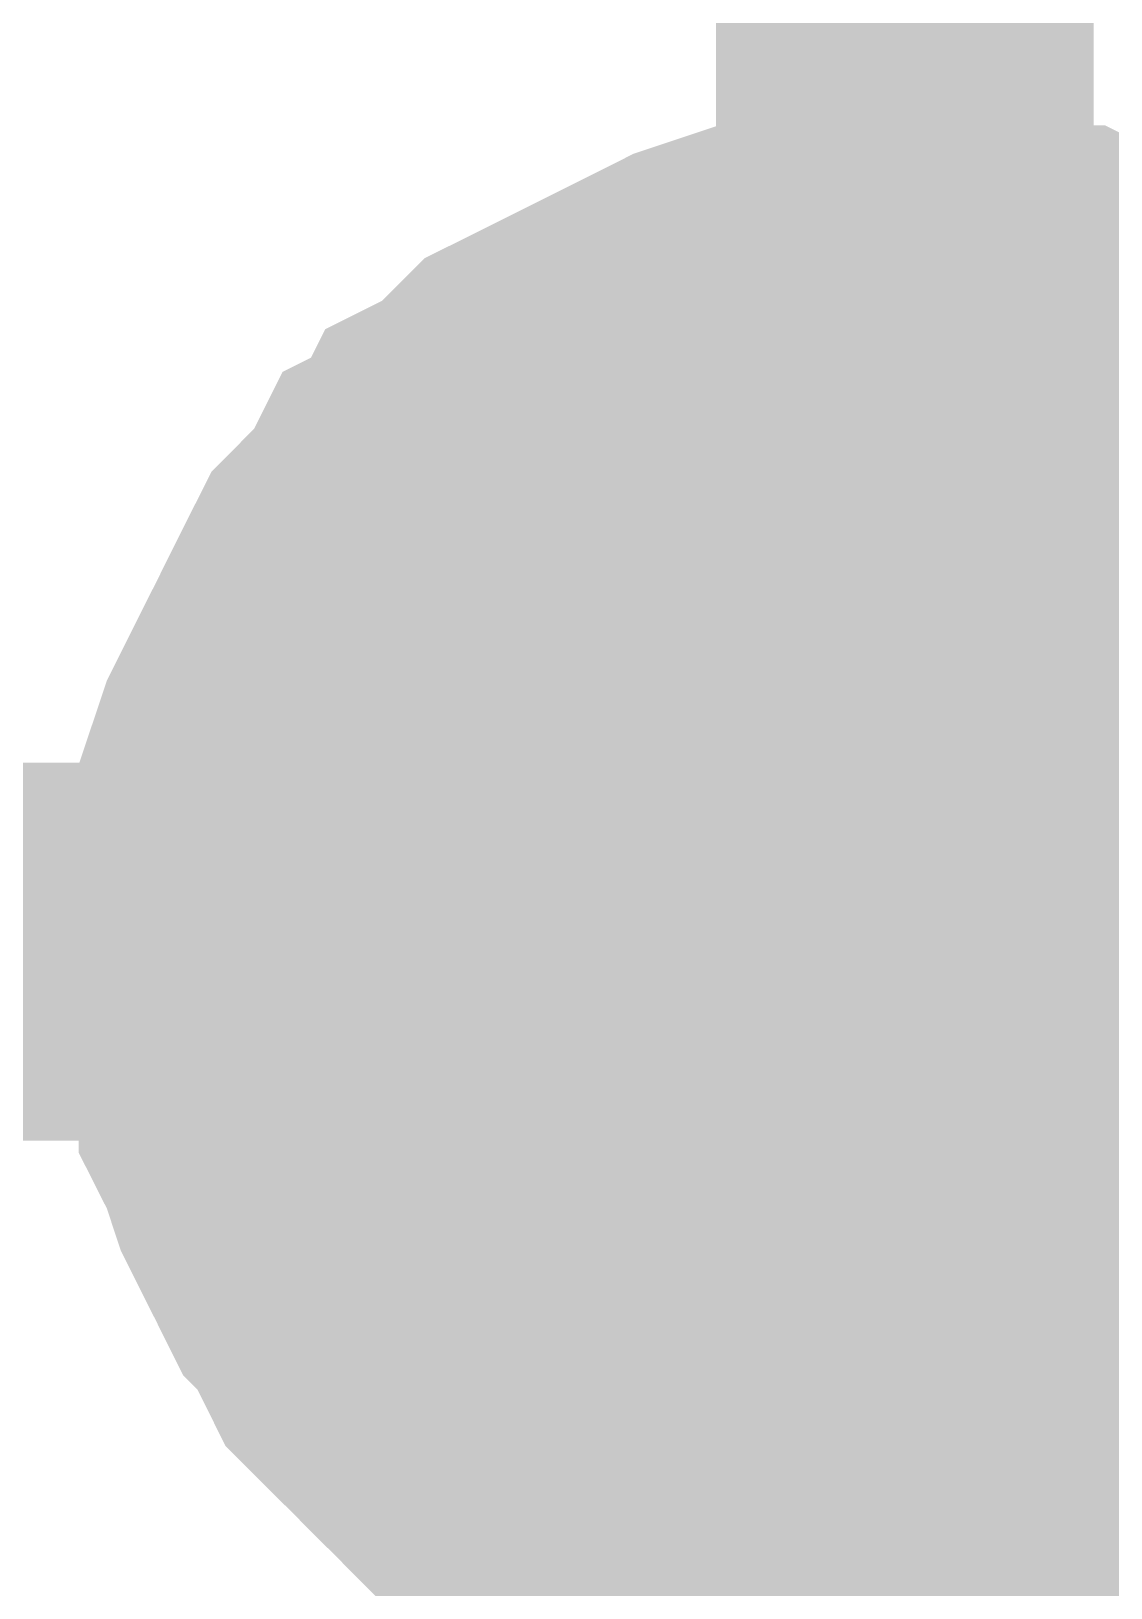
# Model space of a CAD drawing. Header units: inches. Extents: x 0 to 432, y 0 to 280.
# Drawn here: x 95.835 to 96.692, y 182.363 to 183.598 of the extents above; entities that cross this region are included whole.
import ezdxf

# ---------------------------------------------------------------- set-up
doc = ezdxf.new("R2010")
doc.units = ezdxf.units.IN
doc.layers.add('Sheet', color=255, linetype='Continuous')

msp = doc.modelspace()

# ---------------------------------------------------------------- linework, layer by layer
at = {"layer": 'Sheet'}
for points in [[(96.5283, 185.4057, 0.2997, 0.2997, 0), (96.5283, 182.8677, 0.2997, 0.2997, 0), (96.5283, 180.3298, 0.2997, 0.2997, 0)], [(96.0117, 182.8677, 0.2997, 0.2997, 0), (96.0117, 182.8902, 0.2997, 0.2997, 0), (96.0117, 182.9239, 0.2997, 0.2997, 0), (96.0229, 182.9464, 0.2997, 0.2997, 0), (96.0229, 182.9688, 0.2997, 0.2997, 0), (96.0229, 182.9913, 0.2997, 0.2997, 0), (96.0342, 183.025, 0.2997, 0.2997, 0), (96.0454, 183.0474, 0.2997, 0.2997, 0), (96.0566, 183.0699, 0.2997, 0.2997, 0), (96.0679, 183.0923, 0.2997, 0.2997, 0), (96.0791, 183.1148, 0.2997, 0.2997, 0), (96.0903, 183.1373, 0.2997, 0.2997, 0), (96.1016, 183.1597, 0.2997, 0.2997, 0), (96.1128, 183.171, 0.2997, 0.2997, 0), (96.1352, 183.1934, 0.2997, 0.2997, 0), (96.1465, 183.2159, 0.2997, 0.2997, 0), (96.1689, 183.2271, 0.2997, 0.2997, 0), (96.1802, 183.2496, 0.2997, 0.2997, 0), (96.2026, 183.2608, 0.2997, 0.2997, 0), (96.2251, 183.2833, 0.2997, 0.2997, 0), (96.2363, 183.2945, 0.2997, 0.2997, 0), (96.2588, 183.3057, 0.2997, 0.2997, 0), (96.2812, 183.3169, 0.2997, 0.2997, 0), (96.3037, 183.3282, 0.2997, 0.2997, 0), (96.3262, 183.3394, 0.2997, 0.2997, 0), (96.3486, 183.3506, 0.2997, 0.2997, 0), (96.3711, 183.3619, 0.2997, 0.2997, 0), (96.4048, 183.3731, 0.2997, 0.2997, 0), (96.4272, 183.3731, 0.2997, 0.2997, 0), (96.4497, 183.3731, 0.2997, 0.2997, 0), (96.4722, 183.3843, 0.2997, 0.2997, 0), (96.5059, 183.3843, 0.2997, 0.2997, 0), (96.5283, 183.3843, 0.2997, 0.2997, 0)], [(96.0117, 182.8677, 0.2997, 0.2997, 0), (96.0117, 182.8902, 0.2997, 0.2997, 0), (96.0117, 182.9239, 0.2997, 0.2997, 0), (96.0229, 182.9464, 0.2997, 0.2997, 0), (96.0229, 182.9688, 0.2997, 0.2997, 0), (96.0229, 182.9913, 0.2997, 0.2997, 0), (96.0342, 183.025, 0.2997, 0.2997, 0), (96.0454, 183.0474, 0.2997, 0.2997, 0), (96.0566, 183.0699, 0.2997, 0.2997, 0), (96.0679, 183.0923, 0.2997, 0.2997, 0), (96.0791, 183.1148, 0.2997, 0.2997, 0), (96.0903, 183.1373, 0.2997, 0.2997, 0), (96.1016, 183.1597, 0.2997, 0.2997, 0), (96.1128, 183.171, 0.2997, 0.2997, 0), (96.1352, 183.1934, 0.2997, 0.2997, 0), (96.1465, 183.2159, 0.2997, 0.2997, 0), (96.1689, 183.2271, 0.2997, 0.2997, 0), (96.1802, 183.2496, 0.2997, 0.2997, 0), (96.2026, 183.2608, 0.2997, 0.2997, 0), (96.2251, 183.2833, 0.2997, 0.2997, 0), (96.2363, 183.2945, 0.2997, 0.2997, 0), (96.2588, 183.3057, 0.2997, 0.2997, 0), (96.2812, 183.3169, 0.2997, 0.2997, 0), (96.3037, 183.3282, 0.2997, 0.2997, 0), (96.3262, 183.3394, 0.2997, 0.2997, 0), (96.3486, 183.3506, 0.2997, 0.2997, 0), (96.3711, 183.3619, 0.2997, 0.2997, 0), (96.4048, 183.3731, 0.2997, 0.2997, 0), (96.4272, 183.3731, 0.2997, 0.2997, 0), (96.4497, 183.3731, 0.2997, 0.2997, 0), (96.4722, 183.3843, 0.2997, 0.2997, 0), (96.5059, 183.3843, 0.2997, 0.2997, 0), (96.5283, 183.3843, 0.2997, 0.2997, 0)], [(96.0117, 182.8677, 0.2997, 0.2997, 0), (96.0117, 182.8902, 0.2997, 0.2997, 0), (96.0117, 182.9239, 0.2997, 0.2997, 0), (96.0229, 182.9464, 0.2997, 0.2997, 0), (96.0229, 182.9688, 0.2997, 0.2997, 0), (96.0229, 182.9913, 0.2997, 0.2997, 0), (96.0342, 183.025, 0.2997, 0.2997, 0), (96.0454, 183.0474, 0.2997, 0.2997, 0), (96.0566, 183.0699, 0.2997, 0.2997, 0), (96.0679, 183.0923, 0.2997, 0.2997, 0), (96.0791, 183.1148, 0.2997, 0.2997, 0), (96.0903, 183.1373, 0.2997, 0.2997, 0), (96.1016, 183.1597, 0.2997, 0.2997, 0), (96.1128, 183.171, 0.2997, 0.2997, 0), (96.1352, 183.1934, 0.2997, 0.2997, 0), (96.1465, 183.2159, 0.2997, 0.2997, 0), (96.1689, 183.2271, 0.2997, 0.2997, 0), (96.1802, 183.2496, 0.2997, 0.2997, 0), (96.2026, 183.2608, 0.2997, 0.2997, 0), (96.2251, 183.2833, 0.2997, 0.2997, 0), (96.2363, 183.2945, 0.2997, 0.2997, 0), (96.2588, 183.3057, 0.2997, 0.2997, 0), (96.2812, 183.3169, 0.2997, 0.2997, 0), (96.3037, 183.3282, 0.2997, 0.2997, 0), (96.3262, 183.3394, 0.2997, 0.2997, 0), (96.3486, 183.3506, 0.2997, 0.2997, 0), (96.3711, 183.3619, 0.2997, 0.2997, 0), (96.4048, 183.3731, 0.2997, 0.2997, 0), (96.4272, 183.3731, 0.2997, 0.2997, 0), (96.4497, 183.3731, 0.2997, 0.2997, 0), (96.4722, 183.3843, 0.2997, 0.2997, 0), (96.5059, 183.3843, 0.2997, 0.2997, 0), (96.5283, 183.3843, 0.2997, 0.2997, 0)], [(96.0117, 182.8677, 0.2997, 0.2997, 0), (96.0117, 182.8902, 0.2997, 0.2997, 0), (96.0117, 182.9239, 0.2997, 0.2997, 0), (96.0229, 182.9464, 0.2997, 0.2997, 0), (96.0229, 182.9688, 0.2997, 0.2997, 0), (96.0229, 182.9913, 0.2997, 0.2997, 0), (96.0342, 183.025, 0.2997, 0.2997, 0), (96.0454, 183.0474, 0.2997, 0.2997, 0), (96.0566, 183.0699, 0.2997, 0.2997, 0), (96.0679, 183.0923, 0.2997, 0.2997, 0), (96.0791, 183.1148, 0.2997, 0.2997, 0), (96.0903, 183.1373, 0.2997, 0.2997, 0), (96.1016, 183.1597, 0.2997, 0.2997, 0), (96.1128, 183.171, 0.2997, 0.2997, 0), (96.1352, 183.1934, 0.2997, 0.2997, 0), (96.1465, 183.2159, 0.2997, 0.2997, 0), (96.1689, 183.2271, 0.2997, 0.2997, 0), (96.1802, 183.2496, 0.2997, 0.2997, 0), (96.2026, 183.2608, 0.2997, 0.2997, 0), (96.2251, 183.2833, 0.2997, 0.2997, 0), (96.2363, 183.2945, 0.2997, 0.2997, 0), (96.2588, 183.3057, 0.2997, 0.2997, 0), (96.2812, 183.3169, 0.2997, 0.2997, 0), (96.3037, 183.3282, 0.2997, 0.2997, 0), (96.3262, 183.3394, 0.2997, 0.2997, 0), (96.3486, 183.3506, 0.2997, 0.2997, 0), (96.3711, 183.3619, 0.2997, 0.2997, 0), (96.4048, 183.3731, 0.2997, 0.2997, 0), (96.4272, 183.3731, 0.2997, 0.2997, 0), (96.4497, 183.3731, 0.2997, 0.2997, 0), (96.4722, 183.3843, 0.2997, 0.2997, 0), (96.5059, 183.3843, 0.2997, 0.2997, 0), (96.5283, 183.3843, 0.2997, 0.2997, 0)], [(96.0117, 182.8677, 0.2997, 0.2997, 0), (96.0117, 182.8902, 0.2997, 0.2997, 0), (96.0117, 182.9239, 0.2997, 0.2997, 0), (96.0229, 182.9464, 0.2997, 0.2997, 0), (96.0229, 182.9688, 0.2997, 0.2997, 0), (96.0229, 182.9913, 0.2997, 0.2997, 0), (96.0342, 183.025, 0.2997, 0.2997, 0), (96.0454, 183.0474, 0.2997, 0.2997, 0), (96.0566, 183.0699, 0.2997, 0.2997, 0), (96.0679, 183.0923, 0.2997, 0.2997, 0), (96.0791, 183.1148, 0.2997, 0.2997, 0), (96.0903, 183.1373, 0.2997, 0.2997, 0), (96.1016, 183.1597, 0.2997, 0.2997, 0), (96.1128, 183.171, 0.2997, 0.2997, 0), (96.1352, 183.1934, 0.2997, 0.2997, 0), (96.1465, 183.2159, 0.2997, 0.2997, 0), (96.1689, 183.2271, 0.2997, 0.2997, 0), (96.1802, 183.2496, 0.2997, 0.2997, 0), (96.2026, 183.2608, 0.2997, 0.2997, 0), (96.2251, 183.2833, 0.2997, 0.2997, 0), (96.2363, 183.2945, 0.2997, 0.2997, 0), (96.2588, 183.3057, 0.2997, 0.2997, 0), (96.2812, 183.3169, 0.2997, 0.2997, 0), (96.3037, 183.3282, 0.2997, 0.2997, 0), (96.3262, 183.3394, 0.2997, 0.2997, 0), (96.3486, 183.3506, 0.2997, 0.2997, 0), (96.3711, 183.3619, 0.2997, 0.2997, 0), (96.4048, 183.3731, 0.2997, 0.2997, 0), (96.4272, 183.3731, 0.2997, 0.2997, 0), (96.4497, 183.3731, 0.2997, 0.2997, 0), (96.4722, 183.3843, 0.2997, 0.2997, 0), (96.5059, 183.3843, 0.2997, 0.2997, 0), (96.5283, 183.3843, 0.2997, 0.2997, 0)], [(96.5283, 183.3843, 0.2997, 0.2997, 0), (96.5283, 183.3843, 0.2997, 0.2997, 0)], [(96.5283, 183.3843, 0.2997, 0.2997, 0), (96.5508, 183.3843, 0.2997, 0.2997, 0), (96.5845, 183.3843, 0.2997, 0.2997, 0), (96.6069, 183.3731, 0.2997, 0.2997, 0), (96.6294, 183.3731, 0.2997, 0.2997, 0), (96.6519, 183.3731, 0.2997, 0.2997, 0), (96.6743, 183.3619, 0.2997, 0.2997, 0), (96.708, 183.3506, 0.2997, 0.2997, 0), (96.7305, 183.3394, 0.2997, 0.2997, 0), (96.7529, 183.3282, 0.2997, 0.2997, 0), (96.7754, 183.3169, 0.2997, 0.2997, 0), (96.7866, 183.3057, 0.2997, 0.2997, 0), (96.8091, 183.2945, 0.2997, 0.2997, 0), (96.8316, 183.2833, 0.2997, 0.2997, 0), (96.854, 183.2608, 0.2997, 0.2997, 0)], [(96.5283, 183.3843, 0.2997, 0.2997, 0), (96.5283, 183.3843, 0.2997, 0.2997, 0)], [(96.5283, 183.3843, 0.2997, 0.2997, 0), (96.5508, 183.3843, 0.2997, 0.2997, 0), (96.5845, 183.3843, 0.2997, 0.2997, 0), (96.6069, 183.3731, 0.2997, 0.2997, 0), (96.6294, 183.3731, 0.2997, 0.2997, 0), (96.6519, 183.3731, 0.2997, 0.2997, 0), (96.6743, 183.3619, 0.2997, 0.2997, 0), (96.708, 183.3506, 0.2997, 0.2997, 0), (96.7305, 183.3394, 0.2997, 0.2997, 0), (96.7529, 183.3282, 0.2997, 0.2997, 0), (96.7754, 183.3169, 0.2997, 0.2997, 0), (96.7866, 183.3057, 0.2997, 0.2997, 0), (96.8091, 183.2945, 0.2997, 0.2997, 0), (96.8316, 183.2833, 0.2997, 0.2997, 0), (96.854, 183.2608, 0.2997, 0.2997, 0)], [(96.5283, 183.3843, 0.2997, 0.2997, 0), (96.5283, 183.3843, 0.2997, 0.2997, 0)], [(96.5283, 183.3843, 0.2997, 0.2997, 0), (96.5508, 183.3843, 0.2997, 0.2997, 0), (96.5845, 183.3843, 0.2997, 0.2997, 0), (96.6069, 183.3731, 0.2997, 0.2997, 0), (96.6294, 183.3731, 0.2997, 0.2997, 0), (96.6519, 183.3731, 0.2997, 0.2997, 0), (96.6743, 183.3619, 0.2997, 0.2997, 0), (96.708, 183.3506, 0.2997, 0.2997, 0), (96.7305, 183.3394, 0.2997, 0.2997, 0), (96.7529, 183.3282, 0.2997, 0.2997, 0), (96.7754, 183.3169, 0.2997, 0.2997, 0), (96.7866, 183.3057, 0.2997, 0.2997, 0), (96.8091, 183.2945, 0.2997, 0.2997, 0), (96.8316, 183.2833, 0.2997, 0.2997, 0), (96.854, 183.2608, 0.2997, 0.2997, 0)], [(96.5283, 183.3843, 0.2997, 0.2997, 0), (96.5283, 183.3843, 0.2997, 0.2997, 0)], [(96.5283, 183.3843, 0.2997, 0.2997, 0), (96.5508, 183.3843, 0.2997, 0.2997, 0), (96.5845, 183.3843, 0.2997, 0.2997, 0), (96.6069, 183.3731, 0.2997, 0.2997, 0), (96.6294, 183.3731, 0.2997, 0.2997, 0), (96.6519, 183.3731, 0.2997, 0.2997, 0), (96.6743, 183.3619, 0.2997, 0.2997, 0), (96.708, 183.3506, 0.2997, 0.2997, 0), (96.7305, 183.3394, 0.2997, 0.2997, 0), (96.7529, 183.3282, 0.2997, 0.2997, 0), (96.7754, 183.3169, 0.2997, 0.2997, 0), (96.7866, 183.3057, 0.2997, 0.2997, 0), (96.8091, 183.2945, 0.2997, 0.2997, 0), (96.8316, 183.2833, 0.2997, 0.2997, 0), (96.854, 183.2608, 0.2997, 0.2997, 0)], [(96.5283, 183.3843, 0.2997, 0.2997, 0), (96.5283, 183.3843, 0.2997, 0.2997, 0)], [(96.5283, 183.3843, 0.2997, 0.2997, 0), (96.5508, 183.3843, 0.2997, 0.2997, 0), (96.5845, 183.3843, 0.2997, 0.2997, 0), (96.6069, 183.3731, 0.2997, 0.2997, 0), (96.6294, 183.3731, 0.2997, 0.2997, 0), (96.6519, 183.3731, 0.2997, 0.2997, 0), (96.6743, 183.3619, 0.2997, 0.2997, 0), (96.708, 183.3506, 0.2997, 0.2997, 0), (96.7305, 183.3394, 0.2997, 0.2997, 0), (96.7529, 183.3282, 0.2997, 0.2997, 0), (96.7754, 183.3169, 0.2997, 0.2997, 0), (96.7866, 183.3057, 0.2997, 0.2997, 0), (96.8091, 183.2945, 0.2997, 0.2997, 0), (96.8316, 183.2833, 0.2997, 0.2997, 0), (96.854, 183.2608, 0.2997, 0.2997, 0)], [(96.0117, 182.8677, 0.0991, 0.0991, 0), (96.0117, 182.8902, 0.0991, 0.0991, 0), (96.0117, 182.9239, 0.0991, 0.0991, 0), (96.0229, 182.9464, 0.0991, 0.0991, 0), (96.0229, 182.9688, 0.0991, 0.0991, 0), (96.0229, 182.9913, 0.0991, 0.0991, 0), (96.0342, 183.025, 0.0991, 0.0991, 0), (96.0454, 183.0474, 0.0991, 0.0991, 0), (96.0566, 183.0699, 0.0991, 0.0991, 0), (96.0679, 183.0923, 0.0991, 0.0991, 0), (96.0791, 183.1148, 0.0991, 0.0991, 0), (96.0903, 183.1373, 0.0991, 0.0991, 0), (96.1016, 183.1597, 0.0991, 0.0991, 0), (96.1128, 183.171, 0.0991, 0.0991, 0), (96.1352, 183.1934, 0.0991, 0.0991, 0), (96.1465, 183.2159, 0.0991, 0.0991, 0), (96.1689, 183.2271, 0.0991, 0.0991, 0), (96.1802, 183.2496, 0.0991, 0.0991, 0), (96.2026, 183.2608, 0.0991, 0.0991, 0), (96.2251, 183.2833, 0.0991, 0.0991, 0), (96.2363, 183.2945, 0.0991, 0.0991, 0), (96.2588, 183.3057, 0.0991, 0.0991, 0), (96.2812, 183.3169, 0.0991, 0.0991, 0), (96.3037, 183.3282, 0.0991, 0.0991, 0), (96.3262, 183.3394, 0.0991, 0.0991, 0), (96.3486, 183.3506, 0.0991, 0.0991, 0), (96.3711, 183.3619, 0.0991, 0.0991, 0), (96.4048, 183.3731, 0.0991, 0.0991, 0), (96.4272, 183.3731, 0.0991, 0.0991, 0), (96.4497, 183.3731, 0.0991, 0.0991, 0), (96.4722, 183.3843, 0.0991, 0.0991, 0), (96.5059, 183.3843, 0.0991, 0.0991, 0), (96.5283, 183.3843, 0.0991, 0.0991, 0)], [(96.0117, 182.8677, 0.0991, 0.0991, 0), (96.0117, 182.8902, 0.0991, 0.0991, 0), (96.0117, 182.9239, 0.0991, 0.0991, 0), (96.0229, 182.9464, 0.0991, 0.0991, 0), (96.0229, 182.9688, 0.0991, 0.0991, 0), (96.0229, 182.9913, 0.0991, 0.0991, 0), (96.0342, 183.025, 0.0991, 0.0991, 0), (96.0454, 183.0474, 0.0991, 0.0991, 0), (96.0566, 183.0699, 0.0991, 0.0991, 0), (96.0679, 183.0923, 0.0991, 0.0991, 0), (96.0791, 183.1148, 0.0991, 0.0991, 0), (96.0903, 183.1373, 0.0991, 0.0991, 0), (96.1016, 183.1597, 0.0991, 0.0991, 0), (96.1128, 183.171, 0.0991, 0.0991, 0), (96.1352, 183.1934, 0.0991, 0.0991, 0), (96.1465, 183.2159, 0.0991, 0.0991, 0), (96.1689, 183.2271, 0.0991, 0.0991, 0), (96.1802, 183.2496, 0.0991, 0.0991, 0), (96.2026, 183.2608, 0.0991, 0.0991, 0), (96.2251, 183.2833, 0.0991, 0.0991, 0), (96.2363, 183.2945, 0.0991, 0.0991, 0), (96.2588, 183.3057, 0.0991, 0.0991, 0), (96.2812, 183.3169, 0.0991, 0.0991, 0), (96.3037, 183.3282, 0.0991, 0.0991, 0), (96.3262, 183.3394, 0.0991, 0.0991, 0), (96.3486, 183.3506, 0.0991, 0.0991, 0), (96.3711, 183.3619, 0.0991, 0.0991, 0), (96.4048, 183.3731, 0.0991, 0.0991, 0), (96.4272, 183.3731, 0.0991, 0.0991, 0), (96.4497, 183.3731, 0.0991, 0.0991, 0), (96.4722, 183.3843, 0.0991, 0.0991, 0), (96.5059, 183.3843, 0.0991, 0.0991, 0), (96.5283, 183.3843, 0.0991, 0.0991, 0)], [(96.0117, 182.8677, 0.0991, 0.0991, 0), (96.0117, 182.8902, 0.0991, 0.0991, 0), (96.0117, 182.9239, 0.0991, 0.0991, 0), (96.0229, 182.9464, 0.0991, 0.0991, 0), (96.0229, 182.9688, 0.0991, 0.0991, 0), (96.0229, 182.9913, 0.0991, 0.0991, 0), (96.0342, 183.025, 0.0991, 0.0991, 0), (96.0454, 183.0474, 0.0991, 0.0991, 0), (96.0566, 183.0699, 0.0991, 0.0991, 0), (96.0679, 183.0923, 0.0991, 0.0991, 0), (96.0791, 183.1148, 0.0991, 0.0991, 0), (96.0903, 183.1373, 0.0991, 0.0991, 0), (96.1016, 183.1597, 0.0991, 0.0991, 0), (96.1128, 183.171, 0.0991, 0.0991, 0), (96.1352, 183.1934, 0.0991, 0.0991, 0), (96.1465, 183.2159, 0.0991, 0.0991, 0), (96.1689, 183.2271, 0.0991, 0.0991, 0), (96.1802, 183.2496, 0.0991, 0.0991, 0), (96.2026, 183.2608, 0.0991, 0.0991, 0), (96.2251, 183.2833, 0.0991, 0.0991, 0), (96.2363, 183.2945, 0.0991, 0.0991, 0), (96.2588, 183.3057, 0.0991, 0.0991, 0), (96.2812, 183.3169, 0.0991, 0.0991, 0), (96.3037, 183.3282, 0.0991, 0.0991, 0), (96.3262, 183.3394, 0.0991, 0.0991, 0), (96.3486, 183.3506, 0.0991, 0.0991, 0), (96.3711, 183.3619, 0.0991, 0.0991, 0), (96.4048, 183.3731, 0.0991, 0.0991, 0), (96.4272, 183.3731, 0.0991, 0.0991, 0), (96.4497, 183.3731, 0.0991, 0.0991, 0), (96.4722, 183.3843, 0.0991, 0.0991, 0), (96.5059, 183.3843, 0.0991, 0.0991, 0), (96.5283, 183.3843, 0.0991, 0.0991, 0)], [(96.0117, 182.8677, 0.0991, 0.0991, 0), (96.0117, 182.8902, 0.0991, 0.0991, 0), (96.0117, 182.9239, 0.0991, 0.0991, 0), (96.0229, 182.9464, 0.0991, 0.0991, 0), (96.0229, 182.9688, 0.0991, 0.0991, 0), (96.0229, 182.9913, 0.0991, 0.0991, 0), (96.0342, 183.025, 0.0991, 0.0991, 0), (96.0454, 183.0474, 0.0991, 0.0991, 0), (96.0566, 183.0699, 0.0991, 0.0991, 0), (96.0679, 183.0923, 0.0991, 0.0991, 0), (96.0791, 183.1148, 0.0991, 0.0991, 0), (96.0903, 183.1373, 0.0991, 0.0991, 0), (96.1016, 183.1597, 0.0991, 0.0991, 0), (96.1128, 183.171, 0.0991, 0.0991, 0), (96.1352, 183.1934, 0.0991, 0.0991, 0), (96.1465, 183.2159, 0.0991, 0.0991, 0), (96.1689, 183.2271, 0.0991, 0.0991, 0), (96.1802, 183.2496, 0.0991, 0.0991, 0), (96.2026, 183.2608, 0.0991, 0.0991, 0), (96.2251, 183.2833, 0.0991, 0.0991, 0), (96.2363, 183.2945, 0.0991, 0.0991, 0), (96.2588, 183.3057, 0.0991, 0.0991, 0), (96.2812, 183.3169, 0.0991, 0.0991, 0), (96.3037, 183.3282, 0.0991, 0.0991, 0), (96.3262, 183.3394, 0.0991, 0.0991, 0), (96.3486, 183.3506, 0.0991, 0.0991, 0), (96.3711, 183.3619, 0.0991, 0.0991, 0), (96.4048, 183.3731, 0.0991, 0.0991, 0), (96.4272, 183.3731, 0.0991, 0.0991, 0), (96.4497, 183.3731, 0.0991, 0.0991, 0), (96.4722, 183.3843, 0.0991, 0.0991, 0), (96.5059, 183.3843, 0.0991, 0.0991, 0), (96.5283, 183.3843, 0.0991, 0.0991, 0)], [(96.0117, 182.8677, 0.0991, 0.0991, 0), (96.0117, 182.8902, 0.0991, 0.0991, 0), (96.0117, 182.9239, 0.0991, 0.0991, 0), (96.0229, 182.9464, 0.0991, 0.0991, 0), (96.0229, 182.9688, 0.0991, 0.0991, 0), (96.0229, 182.9913, 0.0991, 0.0991, 0), (96.0342, 183.025, 0.0991, 0.0991, 0), (96.0454, 183.0474, 0.0991, 0.0991, 0), (96.0566, 183.0699, 0.0991, 0.0991, 0), (96.0679, 183.0923, 0.0991, 0.0991, 0), (96.0791, 183.1148, 0.0991, 0.0991, 0), (96.0903, 183.1373, 0.0991, 0.0991, 0), (96.1016, 183.1597, 0.0991, 0.0991, 0), (96.1128, 183.171, 0.0991, 0.0991, 0), (96.1352, 183.1934, 0.0991, 0.0991, 0), (96.1465, 183.2159, 0.0991, 0.0991, 0), (96.1689, 183.2271, 0.0991, 0.0991, 0), (96.1802, 183.2496, 0.0991, 0.0991, 0), (96.2026, 183.2608, 0.0991, 0.0991, 0), (96.2251, 183.2833, 0.0991, 0.0991, 0), (96.2363, 183.2945, 0.0991, 0.0991, 0), (96.2588, 183.3057, 0.0991, 0.0991, 0), (96.2812, 183.3169, 0.0991, 0.0991, 0), (96.3037, 183.3282, 0.0991, 0.0991, 0), (96.3262, 183.3394, 0.0991, 0.0991, 0), (96.3486, 183.3506, 0.0991, 0.0991, 0), (96.3711, 183.3619, 0.0991, 0.0991, 0), (96.4048, 183.3731, 0.0991, 0.0991, 0), (96.4272, 183.3731, 0.0991, 0.0991, 0), (96.4497, 183.3731, 0.0991, 0.0991, 0), (96.4722, 183.3843, 0.0991, 0.0991, 0), (96.5059, 183.3843, 0.0991, 0.0991, 0), (96.5283, 183.3843, 0.0991, 0.0991, 0)], [(96.5283, 183.3843, 0.0991, 0.0991, 0), (96.5283, 183.3843, 0.0991, 0.0991, 0)], [(96.5283, 183.3843, 0.0991, 0.0991, 0), (96.5508, 183.3843, 0.0991, 0.0991, 0), (96.5845, 183.3843, 0.0991, 0.0991, 0), (96.6069, 183.3731, 0.0991, 0.0991, 0), (96.6294, 183.3731, 0.0991, 0.0991, 0), (96.6519, 183.3731, 0.0991, 0.0991, 0), (96.6743, 183.3619, 0.0991, 0.0991, 0), (96.708, 183.3506, 0.0991, 0.0991, 0), (96.7305, 183.3394, 0.0991, 0.0991, 0), (96.7529, 183.3282, 0.0991, 0.0991, 0)], [(96.5283, 183.3843, 0.0991, 0.0991, 0), (96.5283, 183.3843, 0.0991, 0.0991, 0)], [(96.5283, 183.3843, 0.0991, 0.0991, 0), (96.5508, 183.3843, 0.0991, 0.0991, 0), (96.5845, 183.3843, 0.0991, 0.0991, 0), (96.6069, 183.3731, 0.0991, 0.0991, 0), (96.6294, 183.3731, 0.0991, 0.0991, 0), (96.6519, 183.3731, 0.0991, 0.0991, 0), (96.6743, 183.3619, 0.0991, 0.0991, 0), (96.708, 183.3506, 0.0991, 0.0991, 0), (96.7305, 183.3394, 0.0991, 0.0991, 0), (96.7529, 183.3282, 0.0991, 0.0991, 0)], [(96.5283, 183.3843, 0.0991, 0.0991, 0), (96.5283, 183.3843, 0.0991, 0.0991, 0)], [(96.5283, 183.3843, 0.0991, 0.0991, 0), (96.5508, 183.3843, 0.0991, 0.0991, 0), (96.5845, 183.3843, 0.0991, 0.0991, 0), (96.6069, 183.3731, 0.0991, 0.0991, 0), (96.6294, 183.3731, 0.0991, 0.0991, 0), (96.6519, 183.3731, 0.0991, 0.0991, 0), (96.6743, 183.3619, 0.0991, 0.0991, 0), (96.708, 183.3506, 0.0991, 0.0991, 0), (96.7305, 183.3394, 0.0991, 0.0991, 0), (96.7529, 183.3282, 0.0991, 0.0991, 0)], [(96.5283, 183.3843, 0.0991, 0.0991, 0), (96.5283, 183.3843, 0.0991, 0.0991, 0)], [(96.5283, 183.3843, 0.0991, 0.0991, 0), (96.5508, 183.3843, 0.0991, 0.0991, 0), (96.5845, 183.3843, 0.0991, 0.0991, 0), (96.6069, 183.3731, 0.0991, 0.0991, 0), (96.6294, 183.3731, 0.0991, 0.0991, 0), (96.6519, 183.3731, 0.0991, 0.0991, 0), (96.6743, 183.3619, 0.0991, 0.0991, 0), (96.708, 183.3506, 0.0991, 0.0991, 0), (96.7305, 183.3394, 0.0991, 0.0991, 0), (96.7529, 183.3282, 0.0991, 0.0991, 0)], [(96.5283, 183.3843, 0.0991, 0.0991, 0), (96.5283, 183.3843, 0.0991, 0.0991, 0)], [(96.5283, 183.3843, 0.0991, 0.0991, 0), (96.5508, 183.3843, 0.0991, 0.0991, 0), (96.5845, 183.3843, 0.0991, 0.0991, 0), (96.6069, 183.3731, 0.0991, 0.0991, 0), (96.6294, 183.3731, 0.0991, 0.0991, 0), (96.6519, 183.3731, 0.0991, 0.0991, 0), (96.6743, 183.3619, 0.0991, 0.0991, 0), (96.708, 183.3506, 0.0991, 0.0991, 0), (96.7305, 183.3394, 0.0991, 0.0991, 0), (96.7529, 183.3282, 0.0991, 0.0991, 0)], [(93.9902, 182.8677, 0.2997, 0.2997, 0), (96.5283, 182.8677, 0.2997, 0.2997, 0)], [(96.5283, 182.3624, 0.2997, 0.2997, 0), (96.5059, 182.3624, 0.2997, 0.2997, 0), (96.4722, 182.3624, 0.2997, 0.2997, 0), (96.4497, 182.3736, 0.2997, 0.2997, 0), (96.4272, 182.3736, 0.2997, 0.2997, 0), (96.4048, 182.3736, 0.2997, 0.2997, 0), (96.3711, 182.3849, 0.2997, 0.2997, 0), (96.3486, 182.3961, 0.2997, 0.2997, 0), (96.3262, 182.4073, 0.2997, 0.2997, 0), (96.3037, 182.4073, 0.2997, 0.2997, 0), (96.2812, 182.4186, 0.2997, 0.2997, 0), (96.2588, 182.4298, 0.2997, 0.2997, 0), (96.2363, 182.4522, 0.2997, 0.2997, 0), (96.2251, 182.4635, 0.2997, 0.2997, 0), (96.2026, 182.4747, 0.2997, 0.2997, 0), (96.1802, 182.4972, 0.2997, 0.2997, 0), (96.1689, 182.5084, 0.2997, 0.2997, 0), (96.1465, 182.5309, 0.2997, 0.2997, 0), (96.1352, 182.5421, 0.2997, 0.2997, 0), (96.1128, 182.5645, 0.2997, 0.2997, 0), (96.1016, 182.587, 0.2997, 0.2997, 0), (96.0903, 182.6095, 0.2997, 0.2997, 0), (96.0791, 182.6207, 0.2997, 0.2997, 0), (96.0679, 182.6432, 0.2997, 0.2997, 0), (96.0566, 182.6656, 0.2997, 0.2997, 0), (96.0454, 182.6881, 0.2997, 0.2997, 0), (96.0342, 182.7218, 0.2997, 0.2997, 0), (96.0229, 182.7442, 0.2997, 0.2997, 0), (96.0229, 182.7667, 0.2997, 0.2997, 0), (96.0229, 182.7891, 0.2997, 0.2997, 0), (96.0117, 182.8116, 0.2997, 0.2997, 0), (96.0117, 182.8453, 0.2997, 0.2997, 0), (96.0117, 182.8677, 0.2997, 0.2997, 0)], [(96.0117, 182.8677, 0.2997, 0.2997, 0), (96.0117, 182.8677, 0.2997, 0.2997, 0)], [(96.5283, 182.3624, 0.2997, 0.2997, 0), (96.5059, 182.3624, 0.2997, 0.2997, 0), (96.4722, 182.3624, 0.2997, 0.2997, 0), (96.4497, 182.3736, 0.2997, 0.2997, 0), (96.4272, 182.3736, 0.2997, 0.2997, 0), (96.4048, 182.3736, 0.2997, 0.2997, 0), (96.3711, 182.3849, 0.2997, 0.2997, 0), (96.3486, 182.3961, 0.2997, 0.2997, 0), (96.3262, 182.4073, 0.2997, 0.2997, 0), (96.3037, 182.4073, 0.2997, 0.2997, 0), (96.2812, 182.4186, 0.2997, 0.2997, 0), (96.2588, 182.4298, 0.2997, 0.2997, 0), (96.2363, 182.4522, 0.2997, 0.2997, 0), (96.2251, 182.4635, 0.2997, 0.2997, 0), (96.2026, 182.4747, 0.2997, 0.2997, 0), (96.1802, 182.4972, 0.2997, 0.2997, 0), (96.1689, 182.5084, 0.2997, 0.2997, 0), (96.1465, 182.5309, 0.2997, 0.2997, 0), (96.1352, 182.5421, 0.2997, 0.2997, 0), (96.1128, 182.5645, 0.2997, 0.2997, 0), (96.1016, 182.587, 0.2997, 0.2997, 0), (96.0903, 182.6095, 0.2997, 0.2997, 0), (96.0791, 182.6207, 0.2997, 0.2997, 0), (96.0679, 182.6432, 0.2997, 0.2997, 0), (96.0566, 182.6656, 0.2997, 0.2997, 0), (96.0454, 182.6881, 0.2997, 0.2997, 0), (96.0342, 182.7218, 0.2997, 0.2997, 0), (96.0229, 182.7442, 0.2997, 0.2997, 0), (96.0229, 182.7667, 0.2997, 0.2997, 0), (96.0229, 182.7891, 0.2997, 0.2997, 0), (96.0117, 182.8116, 0.2997, 0.2997, 0), (96.0117, 182.8453, 0.2997, 0.2997, 0), (96.0117, 182.8677, 0.2997, 0.2997, 0)], [(96.0117, 182.8677, 0.2997, 0.2997, 0), (96.0117, 182.8677, 0.2997, 0.2997, 0)], [(96.5283, 182.3624, 0.2997, 0.2997, 0), (96.5059, 182.3624, 0.2997, 0.2997, 0), (96.4722, 182.3624, 0.2997, 0.2997, 0), (96.4497, 182.3736, 0.2997, 0.2997, 0), (96.4272, 182.3736, 0.2997, 0.2997, 0), (96.4048, 182.3736, 0.2997, 0.2997, 0), (96.3711, 182.3849, 0.2997, 0.2997, 0), (96.3486, 182.3961, 0.2997, 0.2997, 0), (96.3262, 182.4073, 0.2997, 0.2997, 0), (96.3037, 182.4073, 0.2997, 0.2997, 0), (96.2812, 182.4186, 0.2997, 0.2997, 0), (96.2588, 182.4298, 0.2997, 0.2997, 0), (96.2363, 182.4522, 0.2997, 0.2997, 0), (96.2251, 182.4635, 0.2997, 0.2997, 0), (96.2026, 182.4747, 0.2997, 0.2997, 0), (96.1802, 182.4972, 0.2997, 0.2997, 0), (96.1689, 182.5084, 0.2997, 0.2997, 0), (96.1465, 182.5309, 0.2997, 0.2997, 0), (96.1352, 182.5421, 0.2997, 0.2997, 0), (96.1128, 182.5645, 0.2997, 0.2997, 0), (96.1016, 182.587, 0.2997, 0.2997, 0), (96.0903, 182.6095, 0.2997, 0.2997, 0), (96.0791, 182.6207, 0.2997, 0.2997, 0), (96.0679, 182.6432, 0.2997, 0.2997, 0), (96.0566, 182.6656, 0.2997, 0.2997, 0), (96.0454, 182.6881, 0.2997, 0.2997, 0), (96.0342, 182.7218, 0.2997, 0.2997, 0), (96.0229, 182.7442, 0.2997, 0.2997, 0), (96.0229, 182.7667, 0.2997, 0.2997, 0), (96.0229, 182.7891, 0.2997, 0.2997, 0), (96.0117, 182.8116, 0.2997, 0.2997, 0), (96.0117, 182.8453, 0.2997, 0.2997, 0), (96.0117, 182.8677, 0.2997, 0.2997, 0)], [(96.0117, 182.8677, 0.2997, 0.2997, 0), (96.0117, 182.8677, 0.2997, 0.2997, 0)], [(96.5283, 182.3624, 0.2997, 0.2997, 0), (96.5059, 182.3624, 0.2997, 0.2997, 0), (96.4722, 182.3624, 0.2997, 0.2997, 0), (96.4497, 182.3736, 0.2997, 0.2997, 0), (96.4272, 182.3736, 0.2997, 0.2997, 0), (96.4048, 182.3736, 0.2997, 0.2997, 0), (96.3711, 182.3849, 0.2997, 0.2997, 0), (96.3486, 182.3961, 0.2997, 0.2997, 0), (96.3262, 182.4073, 0.2997, 0.2997, 0), (96.3037, 182.4073, 0.2997, 0.2997, 0), (96.2812, 182.4186, 0.2997, 0.2997, 0), (96.2588, 182.4298, 0.2997, 0.2997, 0), (96.2363, 182.4522, 0.2997, 0.2997, 0), (96.2251, 182.4635, 0.2997, 0.2997, 0), (96.2026, 182.4747, 0.2997, 0.2997, 0), (96.1802, 182.4972, 0.2997, 0.2997, 0), (96.1689, 182.5084, 0.2997, 0.2997, 0), (96.1465, 182.5309, 0.2997, 0.2997, 0), (96.1352, 182.5421, 0.2997, 0.2997, 0), (96.1128, 182.5645, 0.2997, 0.2997, 0), (96.1016, 182.587, 0.2997, 0.2997, 0), (96.0903, 182.6095, 0.2997, 0.2997, 0), (96.0791, 182.6207, 0.2997, 0.2997, 0), (96.0679, 182.6432, 0.2997, 0.2997, 0), (96.0566, 182.6656, 0.2997, 0.2997, 0), (96.0454, 182.6881, 0.2997, 0.2997, 0), (96.0342, 182.7218, 0.2997, 0.2997, 0), (96.0229, 182.7442, 0.2997, 0.2997, 0), (96.0229, 182.7667, 0.2997, 0.2997, 0), (96.0229, 182.7891, 0.2997, 0.2997, 0), (96.0117, 182.8116, 0.2997, 0.2997, 0), (96.0117, 182.8453, 0.2997, 0.2997, 0), (96.0117, 182.8677, 0.2997, 0.2997, 0)], [(96.0117, 182.8677, 0.2997, 0.2997, 0), (96.0117, 182.8677, 0.2997, 0.2997, 0)], [(96.5283, 182.3624, 0.2997, 0.2997, 0), (96.5059, 182.3624, 0.2997, 0.2997, 0), (96.4722, 182.3624, 0.2997, 0.2997, 0), (96.4497, 182.3736, 0.2997, 0.2997, 0), (96.4272, 182.3736, 0.2997, 0.2997, 0), (96.4048, 182.3736, 0.2997, 0.2997, 0), (96.3711, 182.3849, 0.2997, 0.2997, 0), (96.3486, 182.3961, 0.2997, 0.2997, 0), (96.3262, 182.4073, 0.2997, 0.2997, 0), (96.3037, 182.4073, 0.2997, 0.2997, 0), (96.2812, 182.4186, 0.2997, 0.2997, 0), (96.2588, 182.4298, 0.2997, 0.2997, 0), (96.2363, 182.4522, 0.2997, 0.2997, 0), (96.2251, 182.4635, 0.2997, 0.2997, 0), (96.2026, 182.4747, 0.2997, 0.2997, 0), (96.1802, 182.4972, 0.2997, 0.2997, 0), (96.1689, 182.5084, 0.2997, 0.2997, 0), (96.1465, 182.5309, 0.2997, 0.2997, 0), (96.1352, 182.5421, 0.2997, 0.2997, 0), (96.1128, 182.5645, 0.2997, 0.2997, 0), (96.1016, 182.587, 0.2997, 0.2997, 0), (96.0903, 182.6095, 0.2997, 0.2997, 0), (96.0791, 182.6207, 0.2997, 0.2997, 0), (96.0679, 182.6432, 0.2997, 0.2997, 0), (96.0566, 182.6656, 0.2997, 0.2997, 0), (96.0454, 182.6881, 0.2997, 0.2997, 0), (96.0342, 182.7218, 0.2997, 0.2997, 0), (96.0229, 182.7442, 0.2997, 0.2997, 0), (96.0229, 182.7667, 0.2997, 0.2997, 0), (96.0229, 182.7891, 0.2997, 0.2997, 0), (96.0117, 182.8116, 0.2997, 0.2997, 0), (96.0117, 182.8453, 0.2997, 0.2997, 0), (96.0117, 182.8677, 0.2997, 0.2997, 0)], [(96.0117, 182.8677, 0.2997, 0.2997, 0), (96.0117, 182.8677, 0.2997, 0.2997, 0)], [(96.5283, 182.3624, 0.0991, 0.0991, 0), (96.5059, 182.3624, 0.0991, 0.0991, 0), (96.4722, 182.3624, 0.0991, 0.0991, 0), (96.4497, 182.3736, 0.0991, 0.0991, 0), (96.4272, 182.3736, 0.0991, 0.0991, 0), (96.4048, 182.3736, 0.0991, 0.0991, 0), (96.3711, 182.3849, 0.0991, 0.0991, 0), (96.3486, 182.3961, 0.0991, 0.0991, 0), (96.3262, 182.4073, 0.0991, 0.0991, 0), (96.3037, 182.4073, 0.0991, 0.0991, 0), (96.2812, 182.4186, 0.0991, 0.0991, 0), (96.2588, 182.4298, 0.0991, 0.0991, 0), (96.2363, 182.4522, 0.0991, 0.0991, 0), (96.2251, 182.4635, 0.0991, 0.0991, 0), (96.2026, 182.4747, 0.0991, 0.0991, 0), (96.1802, 182.4972, 0.0991, 0.0991, 0), (96.1689, 182.5084, 0.0991, 0.0991, 0), (96.1465, 182.5309, 0.0991, 0.0991, 0), (96.1352, 182.5421, 0.0991, 0.0991, 0), (96.1128, 182.5645, 0.0991, 0.0991, 0), (96.1016, 182.587, 0.0991, 0.0991, 0), (96.0903, 182.6095, 0.0991, 0.0991, 0), (96.0791, 182.6207, 0.0991, 0.0991, 0), (96.0679, 182.6432, 0.0991, 0.0991, 0), (96.0566, 182.6656, 0.0991, 0.0991, 0), (96.0454, 182.6881, 0.0991, 0.0991, 0), (96.0342, 182.7218, 0.0991, 0.0991, 0), (96.0229, 182.7442, 0.0991, 0.0991, 0), (96.0229, 182.7667, 0.0991, 0.0991, 0), (96.0229, 182.7891, 0.0991, 0.0991, 0), (96.0117, 182.8116, 0.0991, 0.0991, 0), (96.0117, 182.8453, 0.0991, 0.0991, 0), (96.0117, 182.8677, 0.0991, 0.0991, 0)], [(96.0117, 182.8677, 0.0991, 0.0991, 0), (96.0117, 182.8677, 0.0991, 0.0991, 0)], [(96.5283, 182.3624, 0.0991, 0.0991, 0), (96.5059, 182.3624, 0.0991, 0.0991, 0), (96.4722, 182.3624, 0.0991, 0.0991, 0), (96.4497, 182.3736, 0.0991, 0.0991, 0), (96.4272, 182.3736, 0.0991, 0.0991, 0), (96.4048, 182.3736, 0.0991, 0.0991, 0), (96.3711, 182.3849, 0.0991, 0.0991, 0), (96.3486, 182.3961, 0.0991, 0.0991, 0), (96.3262, 182.4073, 0.0991, 0.0991, 0), (96.3037, 182.4073, 0.0991, 0.0991, 0), (96.2812, 182.4186, 0.0991, 0.0991, 0), (96.2588, 182.4298, 0.0991, 0.0991, 0), (96.2363, 182.4522, 0.0991, 0.0991, 0), (96.2251, 182.4635, 0.0991, 0.0991, 0), (96.2026, 182.4747, 0.0991, 0.0991, 0), (96.1802, 182.4972, 0.0991, 0.0991, 0), (96.1689, 182.5084, 0.0991, 0.0991, 0), (96.1465, 182.5309, 0.0991, 0.0991, 0), (96.1352, 182.5421, 0.0991, 0.0991, 0), (96.1128, 182.5645, 0.0991, 0.0991, 0), (96.1016, 182.587, 0.0991, 0.0991, 0), (96.0903, 182.6095, 0.0991, 0.0991, 0), (96.0791, 182.6207, 0.0991, 0.0991, 0), (96.0679, 182.6432, 0.0991, 0.0991, 0), (96.0566, 182.6656, 0.0991, 0.0991, 0), (96.0454, 182.6881, 0.0991, 0.0991, 0), (96.0342, 182.7218, 0.0991, 0.0991, 0), (96.0229, 182.7442, 0.0991, 0.0991, 0), (96.0229, 182.7667, 0.0991, 0.0991, 0), (96.0229, 182.7891, 0.0991, 0.0991, 0), (96.0117, 182.8116, 0.0991, 0.0991, 0), (96.0117, 182.8453, 0.0991, 0.0991, 0), (96.0117, 182.8677, 0.0991, 0.0991, 0)], [(96.0117, 182.8677, 0.0991, 0.0991, 0), (96.0117, 182.8677, 0.0991, 0.0991, 0)], [(96.5283, 182.3624, 0.0991, 0.0991, 0), (96.5059, 182.3624, 0.0991, 0.0991, 0), (96.4722, 182.3624, 0.0991, 0.0991, 0), (96.4497, 182.3736, 0.0991, 0.0991, 0), (96.4272, 182.3736, 0.0991, 0.0991, 0), (96.4048, 182.3736, 0.0991, 0.0991, 0), (96.3711, 182.3849, 0.0991, 0.0991, 0), (96.3486, 182.3961, 0.0991, 0.0991, 0), (96.3262, 182.4073, 0.0991, 0.0991, 0), (96.3037, 182.4073, 0.0991, 0.0991, 0), (96.2812, 182.4186, 0.0991, 0.0991, 0), (96.2588, 182.4298, 0.0991, 0.0991, 0), (96.2363, 182.4522, 0.0991, 0.0991, 0), (96.2251, 182.4635, 0.0991, 0.0991, 0), (96.2026, 182.4747, 0.0991, 0.0991, 0), (96.1802, 182.4972, 0.0991, 0.0991, 0), (96.1689, 182.5084, 0.0991, 0.0991, 0), (96.1465, 182.5309, 0.0991, 0.0991, 0), (96.1352, 182.5421, 0.0991, 0.0991, 0), (96.1128, 182.5645, 0.0991, 0.0991, 0), (96.1016, 182.587, 0.0991, 0.0991, 0), (96.0903, 182.6095, 0.0991, 0.0991, 0), (96.0791, 182.6207, 0.0991, 0.0991, 0), (96.0679, 182.6432, 0.0991, 0.0991, 0), (96.0566, 182.6656, 0.0991, 0.0991, 0), (96.0454, 182.6881, 0.0991, 0.0991, 0), (96.0342, 182.7218, 0.0991, 0.0991, 0), (96.0229, 182.7442, 0.0991, 0.0991, 0), (96.0229, 182.7667, 0.0991, 0.0991, 0), (96.0229, 182.7891, 0.0991, 0.0991, 0), (96.0117, 182.8116, 0.0991, 0.0991, 0), (96.0117, 182.8453, 0.0991, 0.0991, 0), (96.0117, 182.8677, 0.0991, 0.0991, 0)], [(96.0117, 182.8677, 0.0991, 0.0991, 0), (96.0117, 182.8677, 0.0991, 0.0991, 0)], [(96.5283, 182.3624, 0.0991, 0.0991, 0), (96.5059, 182.3624, 0.0991, 0.0991, 0), (96.4722, 182.3624, 0.0991, 0.0991, 0), (96.4497, 182.3736, 0.0991, 0.0991, 0), (96.4272, 182.3736, 0.0991, 0.0991, 0), (96.4048, 182.3736, 0.0991, 0.0991, 0), (96.3711, 182.3849, 0.0991, 0.0991, 0), (96.3486, 182.3961, 0.0991, 0.0991, 0), (96.3262, 182.4073, 0.0991, 0.0991, 0), (96.3037, 182.4073, 0.0991, 0.0991, 0), (96.2812, 182.4186, 0.0991, 0.0991, 0), (96.2588, 182.4298, 0.0991, 0.0991, 0), (96.2363, 182.4522, 0.0991, 0.0991, 0), (96.2251, 182.4635, 0.0991, 0.0991, 0), (96.2026, 182.4747, 0.0991, 0.0991, 0), (96.1802, 182.4972, 0.0991, 0.0991, 0), (96.1689, 182.5084, 0.0991, 0.0991, 0), (96.1465, 182.5309, 0.0991, 0.0991, 0), (96.1352, 182.5421, 0.0991, 0.0991, 0), (96.1128, 182.5645, 0.0991, 0.0991, 0), (96.1016, 182.587, 0.0991, 0.0991, 0), (96.0903, 182.6095, 0.0991, 0.0991, 0), (96.0791, 182.6207, 0.0991, 0.0991, 0), (96.0679, 182.6432, 0.0991, 0.0991, 0), (96.0566, 182.6656, 0.0991, 0.0991, 0), (96.0454, 182.6881, 0.0991, 0.0991, 0), (96.0342, 182.7218, 0.0991, 0.0991, 0), (96.0229, 182.7442, 0.0991, 0.0991, 0), (96.0229, 182.7667, 0.0991, 0.0991, 0), (96.0229, 182.7891, 0.0991, 0.0991, 0), (96.0117, 182.8116, 0.0991, 0.0991, 0), (96.0117, 182.8453, 0.0991, 0.0991, 0), (96.0117, 182.8677, 0.0991, 0.0991, 0)], [(96.0117, 182.8677, 0.0991, 0.0991, 0), (96.0117, 182.8677, 0.0991, 0.0991, 0)], [(96.5283, 182.3624, 0.0991, 0.0991, 0), (96.5059, 182.3624, 0.0991, 0.0991, 0), (96.4722, 182.3624, 0.0991, 0.0991, 0), (96.4497, 182.3736, 0.0991, 0.0991, 0), (96.4272, 182.3736, 0.0991, 0.0991, 0), (96.4048, 182.3736, 0.0991, 0.0991, 0), (96.3711, 182.3849, 0.0991, 0.0991, 0), (96.3486, 182.3961, 0.0991, 0.0991, 0), (96.3262, 182.4073, 0.0991, 0.0991, 0), (96.3037, 182.4073, 0.0991, 0.0991, 0), (96.2812, 182.4186, 0.0991, 0.0991, 0), (96.2588, 182.4298, 0.0991, 0.0991, 0), (96.2363, 182.4522, 0.0991, 0.0991, 0), (96.2251, 182.4635, 0.0991, 0.0991, 0), (96.2026, 182.4747, 0.0991, 0.0991, 0), (96.1802, 182.4972, 0.0991, 0.0991, 0), (96.1689, 182.5084, 0.0991, 0.0991, 0), (96.1465, 182.5309, 0.0991, 0.0991, 0), (96.1352, 182.5421, 0.0991, 0.0991, 0), (96.1128, 182.5645, 0.0991, 0.0991, 0), (96.1016, 182.587, 0.0991, 0.0991, 0), (96.0903, 182.6095, 0.0991, 0.0991, 0), (96.0791, 182.6207, 0.0991, 0.0991, 0), (96.0679, 182.6432, 0.0991, 0.0991, 0), (96.0566, 182.6656, 0.0991, 0.0991, 0), (96.0454, 182.6881, 0.0991, 0.0991, 0), (96.0342, 182.7218, 0.0991, 0.0991, 0), (96.0229, 182.7442, 0.0991, 0.0991, 0), (96.0229, 182.7667, 0.0991, 0.0991, 0), (96.0229, 182.7891, 0.0991, 0.0991, 0), (96.0117, 182.8116, 0.0991, 0.0991, 0), (96.0117, 182.8453, 0.0991, 0.0991, 0), (96.0117, 182.8677, 0.0991, 0.0991, 0)], [(96.0117, 182.8677, 0.0991, 0.0991, 0), (96.0117, 182.8677, 0.0991, 0.0991, 0)], [(96.854, 182.4747, 0.2997, 0.2997, 0), (96.8316, 182.4635, 0.2997, 0.2997, 0), (96.8091, 182.4522, 0.2997, 0.2997, 0), (96.7866, 182.4298, 0.2997, 0.2997, 0), (96.7754, 182.4186, 0.2997, 0.2997, 0), (96.7529, 182.4073, 0.2997, 0.2997, 0), (96.7305, 182.4073, 0.2997, 0.2997, 0), (96.708, 182.3961, 0.2997, 0.2997, 0), (96.6743, 182.3849, 0.2997, 0.2997, 0), (96.6519, 182.3736, 0.2997, 0.2997, 0), (96.6294, 182.3736, 0.2997, 0.2997, 0), (96.6069, 182.3736, 0.2997, 0.2997, 0), (96.5845, 182.3624, 0.2997, 0.2997, 0), (96.5508, 182.3624, 0.2997, 0.2997, 0), (96.5283, 182.3624, 0.2997, 0.2997, 0)], [(96.854, 182.4747, 0.2997, 0.2997, 0), (96.8316, 182.4635, 0.2997, 0.2997, 0), (96.8091, 182.4522, 0.2997, 0.2997, 0), (96.7866, 182.4298, 0.2997, 0.2997, 0), (96.7754, 182.4186, 0.2997, 0.2997, 0), (96.7529, 182.4073, 0.2997, 0.2997, 0), (96.7305, 182.4073, 0.2997, 0.2997, 0), (96.708, 182.3961, 0.2997, 0.2997, 0), (96.6743, 182.3849, 0.2997, 0.2997, 0), (96.6519, 182.3736, 0.2997, 0.2997, 0), (96.6294, 182.3736, 0.2997, 0.2997, 0), (96.6069, 182.3736, 0.2997, 0.2997, 0), (96.5845, 182.3624, 0.2997, 0.2997, 0), (96.5508, 182.3624, 0.2997, 0.2997, 0), (96.5283, 182.3624, 0.2997, 0.2997, 0)], [(96.854, 182.4747, 0.2997, 0.2997, 0), (96.8316, 182.4635, 0.2997, 0.2997, 0), (96.8091, 182.4522, 0.2997, 0.2997, 0), (96.7866, 182.4298, 0.2997, 0.2997, 0), (96.7754, 182.4186, 0.2997, 0.2997, 0), (96.7529, 182.4073, 0.2997, 0.2997, 0), (96.7305, 182.4073, 0.2997, 0.2997, 0), (96.708, 182.3961, 0.2997, 0.2997, 0), (96.6743, 182.3849, 0.2997, 0.2997, 0), (96.6519, 182.3736, 0.2997, 0.2997, 0), (96.6294, 182.3736, 0.2997, 0.2997, 0), (96.6069, 182.3736, 0.2997, 0.2997, 0), (96.5845, 182.3624, 0.2997, 0.2997, 0), (96.5508, 182.3624, 0.2997, 0.2997, 0), (96.5283, 182.3624, 0.2997, 0.2997, 0)], [(96.854, 182.4747, 0.2997, 0.2997, 0), (96.8316, 182.4635, 0.2997, 0.2997, 0), (96.8091, 182.4522, 0.2997, 0.2997, 0), (96.7866, 182.4298, 0.2997, 0.2997, 0), (96.7754, 182.4186, 0.2997, 0.2997, 0), (96.7529, 182.4073, 0.2997, 0.2997, 0), (96.7305, 182.4073, 0.2997, 0.2997, 0), (96.708, 182.3961, 0.2997, 0.2997, 0), (96.6743, 182.3849, 0.2997, 0.2997, 0), (96.6519, 182.3736, 0.2997, 0.2997, 0), (96.6294, 182.3736, 0.2997, 0.2997, 0), (96.6069, 182.3736, 0.2997, 0.2997, 0), (96.5845, 182.3624, 0.2997, 0.2997, 0), (96.5508, 182.3624, 0.2997, 0.2997, 0), (96.5283, 182.3624, 0.2997, 0.2997, 0)], [(96.854, 182.4747, 0.2997, 0.2997, 0), (96.8316, 182.4635, 0.2997, 0.2997, 0), (96.8091, 182.4522, 0.2997, 0.2997, 0), (96.7866, 182.4298, 0.2997, 0.2997, 0), (96.7754, 182.4186, 0.2997, 0.2997, 0), (96.7529, 182.4073, 0.2997, 0.2997, 0), (96.7305, 182.4073, 0.2997, 0.2997, 0), (96.708, 182.3961, 0.2997, 0.2997, 0), (96.6743, 182.3849, 0.2997, 0.2997, 0), (96.6519, 182.3736, 0.2997, 0.2997, 0), (96.6294, 182.3736, 0.2997, 0.2997, 0), (96.6069, 182.3736, 0.2997, 0.2997, 0), (96.5845, 182.3624, 0.2997, 0.2997, 0), (96.5508, 182.3624, 0.2997, 0.2997, 0), (96.5283, 182.3624, 0.2997, 0.2997, 0)], [(96.7529, 182.4073, 0.0991, 0.0991, 0), (96.7305, 182.4073, 0.0991, 0.0991, 0), (96.708, 182.3961, 0.0991, 0.0991, 0), (96.6743, 182.3849, 0.0991, 0.0991, 0), (96.6519, 182.3736, 0.0991, 0.0991, 0), (96.6294, 182.3736, 0.0991, 0.0991, 0), (96.6069, 182.3736, 0.0991, 0.0991, 0), (96.5845, 182.3624, 0.0991, 0.0991, 0), (96.5508, 182.3624, 0.0991, 0.0991, 0), (96.5283, 182.3624, 0.0991, 0.0991, 0)], [(96.7529, 182.4073, 0.0991, 0.0991, 0), (96.7305, 182.4073, 0.0991, 0.0991, 0), (96.708, 182.3961, 0.0991, 0.0991, 0), (96.6743, 182.3849, 0.0991, 0.0991, 0), (96.6519, 182.3736, 0.0991, 0.0991, 0), (96.6294, 182.3736, 0.0991, 0.0991, 0), (96.6069, 182.3736, 0.0991, 0.0991, 0), (96.5845, 182.3624, 0.0991, 0.0991, 0), (96.5508, 182.3624, 0.0991, 0.0991, 0), (96.5283, 182.3624, 0.0991, 0.0991, 0)], [(96.7529, 182.4073, 0.0991, 0.0991, 0), (96.7305, 182.4073, 0.0991, 0.0991, 0), (96.708, 182.3961, 0.0991, 0.0991, 0), (96.6743, 182.3849, 0.0991, 0.0991, 0), (96.6519, 182.3736, 0.0991, 0.0991, 0), (96.6294, 182.3736, 0.0991, 0.0991, 0), (96.6069, 182.3736, 0.0991, 0.0991, 0), (96.5845, 182.3624, 0.0991, 0.0991, 0), (96.5508, 182.3624, 0.0991, 0.0991, 0), (96.5283, 182.3624, 0.0991, 0.0991, 0)], [(96.7529, 182.4073, 0.0991, 0.0991, 0), (96.7305, 182.4073, 0.0991, 0.0991, 0), (96.708, 182.3961, 0.0991, 0.0991, 0), (96.6743, 182.3849, 0.0991, 0.0991, 0), (96.6519, 182.3736, 0.0991, 0.0991, 0), (96.6294, 182.3736, 0.0991, 0.0991, 0), (96.6069, 182.3736, 0.0991, 0.0991, 0), (96.5845, 182.3624, 0.0991, 0.0991, 0), (96.5508, 182.3624, 0.0991, 0.0991, 0), (96.5283, 182.3624, 0.0991, 0.0991, 0)], [(96.7529, 182.4073, 0.0991, 0.0991, 0), (96.7305, 182.4073, 0.0991, 0.0991, 0), (96.708, 182.3961, 0.0991, 0.0991, 0), (96.6743, 182.3849, 0.0991, 0.0991, 0), (96.6519, 182.3736, 0.0991, 0.0991, 0), (96.6294, 182.3736, 0.0991, 0.0991, 0), (96.6069, 182.3736, 0.0991, 0.0991, 0), (96.5845, 182.3624, 0.0991, 0.0991, 0), (96.5508, 182.3624, 0.0991, 0.0991, 0), (96.5283, 182.3624, 0.0991, 0.0991, 0)]]:
    msp.add_lwpolyline(points, format="xyseb", dxfattribs=at)
msp.add_lwpolyline([(96.266, 182.88, 0.508, 0.508, 1), (96.774, 182.88, 0.508, 0.508, 1)], format="xyseb", close=True, dxfattribs=at)

doc.saveas('drawing.dxf')
